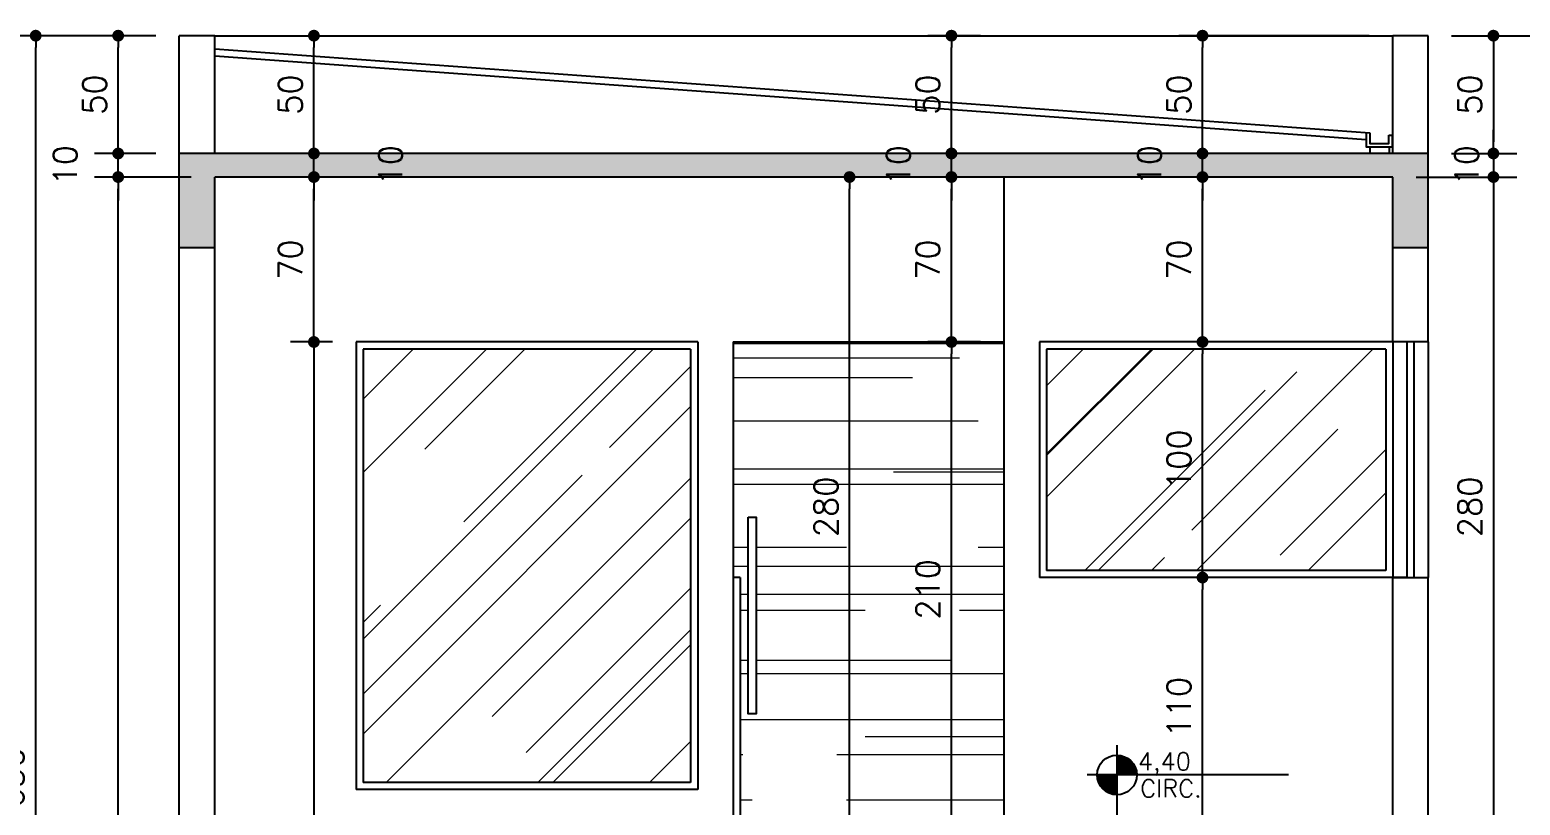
# Model space of a CAD drawing. Header units: inches. Extents: x 580771 to 672494, y 7715997 to 7829530.
# Drawn here: x 651873 to 652506, y 7721596 to 7721925 of the extents above; entities that cross this region are included whole.
import ezdxf

# ---------------------------------------------------------------- set-up
doc = ezdxf.new("R2010")
doc.units = ezdxf.units.IN
doc.header["$MEASUREMENT"] = 0
doc.header["$PDMODE"] = 2
doc.layers.add('LINHAS FINAS', color=1, linetype='Continuous', lineweight=9)
for name, color, linetype in [('NIVEL', 2, 'Continuous'), ('P01', 1, 'Continuous'), ('P02', 2, 'Continuous'), ('P06', 6, 'Continuous'), ('parede', 6, 'Continuous'), ('SIMBOLOS', 2, 'Continuous')]:
    doc.layers.add(name, color=color, linetype=linetype)
doc.styles.add('R80E50', font='romans.shx', dxfattribs={"height": 10})
doc.styles.add('ROMANS', font='romans', dxfattribs={"height": 0.2})
doc.dimstyles.new('ARQ50', dxfattribs={"dimscale": 50, "dimtxt": 10, "dimasz": 0.1, "dimexe": 0.2, "dimexo": 0.2, "dimgap": 0.1, "dimtad": 1, "dimdec": 0, "dimzin": 12, "dimdsep": 46, "dimtxsty": 'R80E50', "dimblk1": 'DOT', "dimblk2": 'DOT', "dimsah": 1, "dimcen": 0.4, "dimclrd": 15, "dimclre": 15, "dimclrt": 3, "dimadec": 0, "dimazin": 0, "dimtfac": 1, "dimtdec": 0, "dimtmove": 2, "dimatfit": 3, "dimldrblk": 'DOT', "dimfxl": 0.2, "dimtolj": 1, "dimtzin": 12, "dimarcsym": 0})

# ---------------------------------------------------------------- blocks, each defined once
blk = doc.blocks.new('*X32')
at = {"color": 0}
for p, q in [((-1683.05, 3892), (-1680, 3892)), ((-1683.05, 3891), (-1680, 3891)), ((-1683.05, 3890), (-1680, 3890)), ((-1683.05, 3889), (-1680, 3889)), ((-1683.05, 3888), (-1680, 3888)), ((-1683, 3882), (-1683, 3888)), ((-1682, 3882), (-1682, 3888)), ((-1681, 3882), (-1681, 3888)), ((-1680, 3888), (-1680, 3892.29)), ((-1680, 3882), (-1680, 3888)), ((-1680, 3888), (-1674, 3888)), ((-1680, 3887), (-1674, 3887)), ((-1680, 3886), (-1674, 3886)), ((-1679, 3888), (-1679, 3891.98)), ((-1678, 3888), (-1678, 3891.57)), ((-1677, 3888), (-1677, 3891.05)), ((-1676, 3888), (-1676, 3890.4)), ((-1675, 3888), (-1675, 3889.59)), ((-1674, 3888), (-1674, 3888.57)), ((-1674, 3882), (-1674, 3888)), ((-1674, 3888), (-1673.54, 3888)), ((-1673, 3882), (-1673, 3887.24)), ((-1695.03, 3880), (-1692, 3880)), ((-1694.93, 3879), (-1692, 3879)), ((-1694.74, 3878), (-1692, 3878)), ((-1694.47, 3877), (-1692, 3877)), ((-1692, 3876), (-1692, 3880.69)), ((-1691, 3876), (-1691, 3880.69)), ((-1690, 3876), (-1690, 3880.69)), ((-1689, 3876), (-1689, 3880.69)), ((-1688, 3876), (-1688, 3880.69)), ((-1687, 3876), (-1687, 3880.69)), ((-1686, 3876), (-1686, 3880.69)), ((-1686, 3880), (-1683.05, 3880)), ((-1686, 3879), (-1683.05, 3879)), ((-1686, 3878), (-1683.05, 3878)), ((-1686, 3877), (-1683.05, 3877)), ((-1683.05, 3882), (-1680, 3882)), ((-1683.05, 3881), (-1680, 3881)), ((-1680, 3885), (-1674, 3885)), ((-1680, 3884), (-1674, 3884)), ((-1680, 3883), (-1674, 3883)), ((-1680, 3880.69), (-1680, 3882)), ((-1680, 3882), (-1674, 3882)), ((-1679, 3880.69), (-1679, 3882)), ((-1678, 3880.69), (-1678, 3882)), ((-1677, 3880.69), (-1677, 3882)), ((-1676, 3880.69), (-1676, 3882)), ((-1675, 3880.69), (-1675, 3882)), ((-1674, 3880.69), (-1674, 3882)), ((-1674, 3882), (-1671.12, 3882)), ((-1674, 3881), (-1671.05, 3881)), ((-1672, 3882), (-1672, 3885.37)), ((-1694.1, 3876), (-1692, 3876)), ((-1694, 3875.78), (-1694, 3876)), ((-1693, 3873.98), (-1693, 3876)), ((-1692, 3872.69), (-1692, 3876)), ((-1692, 3876), (-1686, 3876)), ((-1692, 3875), (-1686, 3875)), ((-1692, 3874), (-1686, 3874)), ((-1692, 3873), (-1686, 3873)), ((-1691.33, 3872), (-1686, 3872)), ((-1690.13, 3871), (-1686, 3871)), ((-1688.51, 3870), (-1686, 3870)), ((-1688, 3869.76), (-1688, 3870)), ((-1687, 3869.36), (-1687, 3870)), ((-1686, 3870), (-1686, 3876)), ((-1686, 3876), (-1683.05, 3876)), ((-1686, 3869.06), (-1686, 3870)), ((-1686, 3870), (-1683.05, 3870)), ((-1685.77, 3869), (-1683.05, 3869)), ((-1685, 3870), (-1685, 3876)), ((-1684, 3870), (-1684, 3876))]:
    blk.add_line(p, q, dxfattribs=at)
blk = doc.blocks.new('nível corte')
at = {"layer": 'NIVEL', "color": 2, "linetype": 'Continuous'}
for p, q in [((172038.46, 10236.15), (172038.46, 10197.35)), ((172111.26, 10223.55), (172025.86, 10223.55)), ((172035.46, 10204.35), (172038.46, 10197.35)), ((172035.46, 10204.35), (172041.46, 10204.35)), ((172038.46, 10197.35), (172041.46, 10204.35))]:
    blk.add_line(p, q, dxfattribs=at)
blk.add_circle((172038.46, 10223.55), 8.4, dxfattribs=at)
blk.add_solid([(172035.46, 10204.35), (172038.46, 10197.35), (172041.46, 10204.35), (172038.46, 10197.35)], dxfattribs=at)
at = {"layer": 'NIVEL', "color": 1, "linetype": 'Continuous', "xscale": 0.7000000000116415, "yscale": 0.7000000000116415, "zscale": 0.7000000000116415}
blk.add_blockref('*X32', (173216.6, 7507.07), dxfattribs=at)
blk = doc.blocks.new('_DOT')
at = {"color": 0, "linetype": 'ByBlock'}
blk.add_line((-0.5, 0), (-1, 0), dxfattribs=at)
at = {"color": 0, "linetype": 'ByBlock', "const_width": 0.5}
blk.add_lwpolyline([(-0.25, 0, 1), (0.25, 0, 1)], format="xyb", close=True, dxfattribs=at)
blk = doc.blocks.new('*D650')
at = {"layer": 'Defpoints', "color": 0, "transparency": 16777216}
for p in [(652370.85, 7721692.93), (652451.6, 7721692.93), (652451.6, 7721582.93)]:
    blk.add_point(p, dxfattribs=at)
at = {"layer": 'NIVEL', "color": 15, "lineweight": -2, "transparency": 16777216}
for p, q in [((652441.6, 7721692.93), (652360.85, 7721692.93)), ((652370.85, 7721587.93), (652370.85, 7721687.93)), ((652441.6, 7721582.93), (652360.85, 7721582.93))]:
    blk.add_line(p, q, dxfattribs=at)
at = {"layer": 'NIVEL', "color": 15, "lineweight": -2, "transparency": 16777216, "xscale": 5, "yscale": 5, "zscale": 5}
for p, rotation in [((652370.85, 7721692.93), 90), ((652370.85, 7721582.93), 270)]:
    blk.add_blockref('_DOT', p, dxfattribs=dict(at, rotation=rotation))
at = {"layer": 'NIVEL', "color": 3, "transparency": 16777216, "insert": (652360.85, 7721637.93), "char_height": 10, "attachment_point": 5, "rotation": 90, "style": 'R80E50'}
blk.add_mtext('\\A1;110', dxfattribs=at)
blk = doc.blocks.new('*D651')
at = {"layer": 'Defpoints', "color": 0, "transparency": 16777216}
for p in [(652370.85, 7721792.93), (652451.6, 7721792.93), (652451.6, 7721692.93)]:
    blk.add_point(p, dxfattribs=at)
at = {"layer": 'NIVEL', "color": 15, "lineweight": -2, "transparency": 16777216}
for p, q in [((652441.6, 7721792.93), (652360.85, 7721792.93)), ((652370.85, 7721697.93), (652370.85, 7721787.93)), ((652441.6, 7721692.93), (652360.85, 7721692.93))]:
    blk.add_line(p, q, dxfattribs=at)
at = {"layer": 'NIVEL', "color": 15, "lineweight": -2, "transparency": 16777216, "xscale": 5, "yscale": 5, "zscale": 5}
for p, rotation in [((652370.85, 7721792.93), 90), ((652370.85, 7721692.93), 270)]:
    blk.add_blockref('_DOT', p, dxfattribs=dict(at, rotation=rotation))
at = {"layer": 'NIVEL', "color": 3, "transparency": 16777216, "insert": (652360.85, 7721742.93), "char_height": 10, "attachment_point": 5, "rotation": 90, "style": 'R80E50'}
blk.add_mtext('\\A1;100', dxfattribs=at)
blk = doc.blocks.new('*D652')
at = {"layer": 'Defpoints', "color": 0, "transparency": 16777216}
for p in [(652370.85, 7721862.93), (652451.6, 7721862.93), (652451.6, 7721792.93)]:
    blk.add_point(p, dxfattribs=at)
at = {"layer": 'NIVEL', "color": 15, "lineweight": -2, "transparency": 16777216}
for p, q in [((652441.6, 7721862.93), (652360.85, 7721862.93)), ((652370.85, 7721797.93), (652370.85, 7721857.93)), ((652441.6, 7721792.93), (652360.85, 7721792.93))]:
    blk.add_line(p, q, dxfattribs=at)
at = {"layer": 'NIVEL', "color": 15, "lineweight": -2, "transparency": 16777216, "xscale": 5, "yscale": 5, "zscale": 5}
for p, rotation in [((652370.85, 7721862.93), 90), ((652370.85, 7721792.93), 270)]:
    blk.add_blockref('_DOT', p, dxfattribs=dict(at, rotation=rotation))
at = {"layer": 'NIVEL', "color": 3, "transparency": 16777216, "insert": (652360.85, 7721827.93), "char_height": 10, "attachment_point": 5, "rotation": 90, "style": 'R80E50'}
blk.add_mtext('\\A1;70', dxfattribs=at)
blk = doc.blocks.new('*D653')
at = {"layer": 'Defpoints', "color": 0, "transparency": 16777216}
for p in [(652370.85, 7721872.93), (652451.6, 7721872.93), (652451.6, 7721862.93)]:
    blk.add_point(p, dxfattribs=at)
at = {"layer": 'NIVEL', "color": 15, "lineweight": -2, "transparency": 16777216}
for p, q in [((652370.85, 7721877.93), (652370.85, 7721882.93)), ((652441.6, 7721872.93), (652360.85, 7721872.93)), ((652370.85, 7721862.93), (652370.85, 7721872.93)), ((652441.6, 7721862.93), (652360.85, 7721862.93)), ((652370.85, 7721857.93), (652370.85, 7721852.93))]:
    blk.add_line(p, q, dxfattribs=at)
at = {"layer": 'NIVEL', "color": 15, "lineweight": -2, "transparency": 16777216, "xscale": 5, "yscale": 5, "zscale": 5}
for p, rotation in [((652370.85, 7721872.93), 270), ((652370.85, 7721862.93), 90)]:
    blk.add_blockref('_DOT', p, dxfattribs=dict(at, rotation=rotation))
at = {"layer": 'NIVEL', "color": 3, "transparency": 16777216, "insert": (652348.35, 7721867.93), "char_height": 10, "attachment_point": 5, "rotation": 90, "style": 'R80E50'}
blk.add_mtext('\\A1;10', dxfattribs=at)
blk = doc.blocks.new('*D654')
at = {"layer": 'Defpoints', "color": 0, "transparency": 16777216}
for p in [(652370.85, 7721922.93), (652451.6, 7721922.93), (652451.6, 7721872.93)]:
    blk.add_point(p, dxfattribs=at)
at = {"layer": 'NIVEL', "color": 15, "lineweight": -2, "transparency": 16777216}
for p, q in [((652441.6, 7721922.93), (652360.85, 7721922.93)), ((652370.85, 7721877.93), (652370.85, 7721917.93)), ((652441.6, 7721872.93), (652360.85, 7721872.93))]:
    blk.add_line(p, q, dxfattribs=at)
at = {"layer": 'NIVEL', "color": 15, "lineweight": -2, "transparency": 16777216, "xscale": 5, "yscale": 5, "zscale": 5}
for p, rotation in [((652370.85, 7721922.93), 90), ((652370.85, 7721872.93), 270)]:
    blk.add_blockref('_DOT', p, dxfattribs=dict(at, rotation=rotation))
at = {"layer": 'NIVEL', "color": 3, "transparency": 16777216, "insert": (652360.85, 7721897.93), "char_height": 10, "attachment_point": 5, "rotation": 90, "style": 'R80E50'}
blk.add_mtext('\\A1;50', dxfattribs=at)
blk = doc.blocks.new('*D658')
at = {"layer": 'Defpoints', "color": 0, "transparency": 16777216}
for p in [(652264.3, 7721792.93), (652286.6, 7721792.93), (652286.6, 7721582.93)]:
    blk.add_point(p, dxfattribs=at)
at = {"layer": 'NIVEL', "color": 15, "lineweight": -2, "transparency": 16777216}
for p, q in [((652276.6, 7721792.93), (652254.3, 7721792.93)), ((652264.3, 7721587.93), (652264.3, 7721787.93)), ((652276.6, 7721582.93), (652254.3, 7721582.93))]:
    blk.add_line(p, q, dxfattribs=at)
at = {"layer": 'NIVEL', "color": 15, "lineweight": -2, "transparency": 16777216, "xscale": 5, "yscale": 5, "zscale": 5}
for p, rotation in [((652264.3, 7721792.93), 90), ((652264.3, 7721582.93), 270)]:
    blk.add_blockref('_DOT', p, dxfattribs=dict(at, rotation=rotation))
at = {"layer": 'NIVEL', "color": 3, "transparency": 16777216, "insert": (652254.3, 7721687.93), "char_height": 10, "attachment_point": 5, "rotation": 90, "style": 'R80E50'}
blk.add_mtext('\\A1;210', dxfattribs=at)
blk = doc.blocks.new('*D659')
at = {"layer": 'Defpoints', "color": 0, "transparency": 16777216}
for p in [(652264.3, 7721862.93), (652286.6, 7721862.93), (652286.6, 7721792.93)]:
    blk.add_point(p, dxfattribs=at)
at = {"layer": 'NIVEL', "color": 15, "lineweight": -2, "transparency": 16777216}
for p, q in [((652276.6, 7721862.93), (652254.3, 7721862.93)), ((652264.3, 7721797.93), (652264.3, 7721857.93)), ((652276.6, 7721792.93), (652254.3, 7721792.93))]:
    blk.add_line(p, q, dxfattribs=at)
at = {"layer": 'NIVEL', "color": 15, "lineweight": -2, "transparency": 16777216, "xscale": 5, "yscale": 5, "zscale": 5}
for p, rotation in [((652264.3, 7721862.93), 90), ((652264.3, 7721792.93), 270)]:
    blk.add_blockref('_DOT', p, dxfattribs=dict(at, rotation=rotation))
at = {"layer": 'NIVEL', "color": 3, "transparency": 16777216, "insert": (652254.3, 7721827.93), "char_height": 10, "attachment_point": 5, "rotation": 90, "style": 'R80E50'}
blk.add_mtext('\\A1;70', dxfattribs=at)
blk = doc.blocks.new('*D660')
at = {"layer": 'Defpoints', "color": 0, "transparency": 16777216}
for p in [(652264.3, 7721872.93), (652286.6, 7721872.93), (652286.6, 7721862.93)]:
    blk.add_point(p, dxfattribs=at)
at = {"layer": 'NIVEL', "color": 15, "lineweight": -2, "transparency": 16777216}
for p, q in [((652264.3, 7721877.93), (652264.3, 7721882.93)), ((652276.6, 7721872.93), (652254.3, 7721872.93)), ((652264.3, 7721862.93), (652264.3, 7721872.93)), ((652276.6, 7721862.93), (652254.3, 7721862.93)), ((652264.3, 7721857.93), (652264.3, 7721852.93))]:
    blk.add_line(p, q, dxfattribs=at)
at = {"layer": 'NIVEL', "color": 15, "lineweight": -2, "transparency": 16777216, "xscale": 5, "yscale": 5, "zscale": 5}
for p, rotation in [((652264.3, 7721872.93), 270), ((652264.3, 7721862.93), 90)]:
    blk.add_blockref('_DOT', p, dxfattribs=dict(at, rotation=rotation))
at = {"layer": 'NIVEL', "color": 3, "transparency": 16777216, "insert": (652241.8, 7721867.93), "char_height": 10, "attachment_point": 5, "rotation": 90, "style": 'R80E50'}
blk.add_mtext('\\A1;10', dxfattribs=at)
blk = doc.blocks.new('*D661')
at = {"layer": 'Defpoints', "color": 0, "transparency": 16777216}
for p in [(652264.3, 7721922.93), (652286.6, 7721922.93), (652286.6, 7721872.93)]:
    blk.add_point(p, dxfattribs=at)
at = {"layer": 'NIVEL', "color": 15, "lineweight": -2, "transparency": 16777216}
for p, q in [((652276.6, 7721922.93), (652254.3, 7721922.93)), ((652264.3, 7721877.93), (652264.3, 7721917.93)), ((652276.6, 7721872.93), (652254.3, 7721872.93))]:
    blk.add_line(p, q, dxfattribs=at)
at = {"layer": 'NIVEL', "color": 15, "lineweight": -2, "transparency": 16777216, "xscale": 5, "yscale": 5, "zscale": 5}
for p, rotation in [((652264.3, 7721922.93), 90), ((652264.3, 7721872.93), 270)]:
    blk.add_blockref('_DOT', p, dxfattribs=dict(at, rotation=rotation))
at = {"layer": 'NIVEL', "color": 3, "transparency": 16777216, "insert": (652254.3, 7721897.93), "char_height": 10, "attachment_point": 5, "rotation": 90, "style": 'R80E50'}
blk.add_mtext('\\A1;50', dxfattribs=at)
blk = doc.blocks.new('*D662')
at = {"layer": 'Defpoints', "color": 0, "transparency": 16777216}
for p in [(652466.6, 7721922.93), (652466.6, 7721872.93), (652494.32, 7721872.93)]:
    blk.add_point(p, dxfattribs=at)
at = {"layer": 'NIVEL', "color": 15, "lineweight": -2, "transparency": 16777216}
for p, q in [((652476.6, 7721922.93), (652504.32, 7721922.93)), ((652494.32, 7721917.93), (652494.32, 7721877.93)), ((652476.6, 7721872.93), (652504.32, 7721872.93))]:
    blk.add_line(p, q, dxfattribs=at)
at = {"layer": 'NIVEL', "color": 15, "lineweight": -2, "transparency": 16777216, "xscale": 5, "yscale": 5, "zscale": 5}
for p, rotation in [((652494.32, 7721922.93), 90), ((652494.32, 7721872.93), 270)]:
    blk.add_blockref('_DOT', p, dxfattribs=dict(at, rotation=rotation))
at = {"layer": 'NIVEL', "color": 3, "transparency": 16777216, "insert": (652484.32, 7721897.93), "char_height": 10, "attachment_point": 5, "rotation": 90, "style": 'R80E50'}
blk.add_mtext('\\A1;50', dxfattribs=at)
blk = doc.blocks.new('*D663')
at = {"layer": 'Defpoints', "color": 0, "transparency": 16777216}
for p in [(652466.6, 7721872.93), (652451.6, 7721862.93), (652494.32, 7721862.93)]:
    blk.add_point(p, dxfattribs=at)
at = {"layer": 'NIVEL', "color": 15, "lineweight": -2, "transparency": 16777216}
for p, q in [((652494.32, 7721877.93), (652494.32, 7721882.93)), ((652476.6, 7721872.93), (652504.32, 7721872.93)), ((652494.32, 7721872.93), (652494.32, 7721862.93)), ((652461.6, 7721862.93), (652504.32, 7721862.93)), ((652494.32, 7721857.93), (652494.32, 7721852.93))]:
    blk.add_line(p, q, dxfattribs=at)
at = {"layer": 'NIVEL', "color": 15, "lineweight": -2, "transparency": 16777216, "xscale": 5, "yscale": 5, "zscale": 5}
for p, rotation in [((652494.32, 7721872.93), 270), ((652494.32, 7721862.93), 90)]:
    blk.add_blockref('_DOT', p, dxfattribs=dict(at, rotation=rotation))
at = {"layer": 'NIVEL', "color": 3, "transparency": 16777216, "insert": (652482.96, 7721867.93), "char_height": 10, "attachment_point": 5, "rotation": 90, "style": 'R80E50'}
blk.add_mtext('\\A1;10', dxfattribs=at)
blk = doc.blocks.new('*D664')
at = {"layer": 'Defpoints', "color": 0, "transparency": 16777216}
for p in [(652451.6, 7721862.93), (652466.6, 7721582.93), (652494.32, 7721582.93)]:
    blk.add_point(p, dxfattribs=at)
at = {"layer": 'NIVEL', "color": 15, "lineweight": -2, "transparency": 16777216}
for p, q in [((652461.6, 7721862.93), (652504.32, 7721862.93)), ((652494.32, 7721857.93), (652494.32, 7721587.93)), ((652476.6, 7721582.93), (652504.32, 7721582.93))]:
    blk.add_line(p, q, dxfattribs=at)
at = {"layer": 'NIVEL', "color": 15, "lineweight": -2, "transparency": 16777216, "xscale": 5, "yscale": 5, "zscale": 5}
for p, rotation in [((652494.32, 7721862.93), 90), ((652494.32, 7721582.93), 270)]:
    blk.add_blockref('_DOT', p, dxfattribs=dict(at, rotation=rotation))
at = {"layer": 'NIVEL', "color": 3, "transparency": 16777216, "insert": (652484.32, 7721722.93), "char_height": 10, "attachment_point": 5, "rotation": 90, "style": 'R80E50'}
blk.add_mtext('\\A1;280', dxfattribs=at)
blk = doc.blocks.new('*D668')
at = {"layer": 'Defpoints', "color": 0, "transparency": 16777216}
for p in [(652466.6, 7721922.93), (652466.6, 7721277.93), (652531.66, 7721277.93)]:
    blk.add_point(p, dxfattribs=at)
at = {"layer": 'NIVEL', "color": 15, "lineweight": -2, "transparency": 16777216}
for p, q in [((652476.6, 7721922.93), (652541.66, 7721922.93)), ((652531.66, 7721917.93), (652531.66, 7721282.93)), ((652476.6, 7721277.93), (652541.66, 7721277.93))]:
    blk.add_line(p, q, dxfattribs=at)
at = {"layer": 'NIVEL', "color": 15, "lineweight": -2, "transparency": 16777216, "xscale": 5, "yscale": 5, "zscale": 5}
for p, rotation in [((652531.66, 7721922.93), 90), ((652531.66, 7721277.93), 270)]:
    blk.add_blockref('_DOT', p, dxfattribs=dict(at, rotation=rotation))
at = {"layer": 'NIVEL', "color": 3, "transparency": 16777216, "insert": (652521.66, 7721600.43), "char_height": 10, "attachment_point": 5, "rotation": 90, "style": 'R80E50'}
blk.add_mtext('\\A1;645', dxfattribs=at)
blk = doc.blocks.new('*D671')
at = {"layer": 'Defpoints', "color": 0, "transparency": 16777216}
for p in [(652221.06, 7721862.93), (652286.6, 7721862.93), (652286.6, 7721582.93)]:
    blk.add_point(p, dxfattribs=at)
at = {"layer": 'NIVEL', "color": 15, "lineweight": -2, "transparency": 16777216}
for p, q in [((652276.6, 7721862.93), (652211.06, 7721862.93)), ((652221.06, 7721587.93), (652221.06, 7721857.93)), ((652276.6, 7721582.93), (652211.06, 7721582.93))]:
    blk.add_line(p, q, dxfattribs=at)
at = {"layer": 'NIVEL', "color": 15, "lineweight": -2, "transparency": 16777216, "xscale": 5, "yscale": 5, "zscale": 5}
for p, rotation in [((652221.06, 7721862.93), 90), ((652221.06, 7721582.93), 270)]:
    blk.add_blockref('_DOT', p, dxfattribs=dict(at, rotation=rotation))
at = {"layer": 'NIVEL', "color": 3, "transparency": 16777216, "insert": (652211.06, 7721722.93), "char_height": 10, "attachment_point": 5, "rotation": 90, "style": 'R80E50'}
blk.add_mtext('\\A1;280', dxfattribs=at)
blk = doc.blocks.new('*D673')
at = {"layer": 'Defpoints', "color": 0, "transparency": 16777216}
for p in [(651910.65, 7721862.93), (651951.6, 7721862.93), (651951.6, 7721292.93)]:
    blk.add_point(p, dxfattribs=at)
at = {"layer": 'NIVEL', "color": 15, "lineweight": -2, "transparency": 16777216}
for p, q in [((651941.6, 7721862.93), (651900.65, 7721862.93)), ((651910.65, 7721297.93), (651910.65, 7721857.93)), ((651941.6, 7721292.93), (651900.65, 7721292.93))]:
    blk.add_line(p, q, dxfattribs=at)
at = {"layer": 'NIVEL', "color": 15, "lineweight": -2, "transparency": 16777216, "xscale": 5, "yscale": 5, "zscale": 5}
for p, rotation in [((651910.65, 7721862.93), 90), ((651910.65, 7721292.93), 270)]:
    blk.add_blockref('_DOT', p, dxfattribs=dict(at, rotation=rotation))
at = {"layer": 'NIVEL', "color": 3, "transparency": 16777216, "insert": (651900.65, 7721577.93), "char_height": 10, "attachment_point": 5, "rotation": 90, "style": 'R80E50'}
blk.add_mtext('\\A1;570', dxfattribs=at)
blk = doc.blocks.new('*D674')
at = {"layer": 'Defpoints', "color": 0, "transparency": 16777216}
for p in [(651910.65, 7721872.93), (651936.6, 7721872.93), (651951.6, 7721862.93)]:
    blk.add_point(p, dxfattribs=at)
at = {"layer": 'NIVEL', "color": 15, "lineweight": -2, "transparency": 16777216}
for p, q in [((651910.65, 7721877.93), (651910.65, 7721882.93)), ((651926.6, 7721872.93), (651900.65, 7721872.93)), ((651910.65, 7721862.93), (651910.65, 7721872.93)), ((651941.6, 7721862.93), (651900.65, 7721862.93)), ((651910.65, 7721857.93), (651910.65, 7721852.93))]:
    blk.add_line(p, q, dxfattribs=at)
at = {"layer": 'NIVEL', "color": 15, "lineweight": -2, "transparency": 16777216, "xscale": 5, "yscale": 5, "zscale": 5}
for p, rotation in [((651910.65, 7721872.93), 270), ((651910.65, 7721862.93), 90)]:
    blk.add_blockref('_DOT', p, dxfattribs=dict(at, rotation=rotation))
at = {"layer": 'NIVEL', "color": 3, "transparency": 16777216, "insert": (651888.15, 7721867.93), "char_height": 10, "attachment_point": 5, "rotation": 90, "style": 'R80E50'}
blk.add_mtext('\\A1;10', dxfattribs=at)
blk = doc.blocks.new('*D675')
at = {"layer": 'Defpoints', "color": 0, "transparency": 16777216}
for p in [(651910.65, 7721922.93), (651936.6, 7721922.93), (651936.6, 7721872.93)]:
    blk.add_point(p, dxfattribs=at)
at = {"layer": 'NIVEL', "color": 15, "lineweight": -2, "transparency": 16777216}
for p, q in [((651926.6, 7721922.93), (651900.65, 7721922.93)), ((651910.65, 7721877.93), (651910.65, 7721917.93)), ((651926.6, 7721872.93), (651900.65, 7721872.93))]:
    blk.add_line(p, q, dxfattribs=at)
at = {"layer": 'NIVEL', "color": 15, "lineweight": -2, "transparency": 16777216, "xscale": 5, "yscale": 5, "zscale": 5}
for p, rotation in [((651910.65, 7721922.93), 90), ((651910.65, 7721872.93), 270)]:
    blk.add_blockref('_DOT', p, dxfattribs=dict(at, rotation=rotation))
at = {"layer": 'NIVEL', "color": 3, "transparency": 16777216, "insert": (651900.65, 7721897.93), "char_height": 10, "attachment_point": 5, "rotation": 90, "style": 'R80E50'}
blk.add_mtext('\\A1;50', dxfattribs=at)
blk = doc.blocks.new('*D676')
at = {"layer": 'Defpoints', "color": 0, "transparency": 16777216}
for p in [(651875.64, 7721922.93), (651936.6, 7721922.93), (651936.6, 7721292.93)]:
    blk.add_point(p, dxfattribs=at)
at = {"layer": 'NIVEL', "color": 15, "lineweight": -2, "transparency": 16777216}
for p, q in [((651926.6, 7721922.93), (651865.64, 7721922.93)), ((651875.64, 7721297.93), (651875.64, 7721917.93)), ((651926.6, 7721292.93), (651865.64, 7721292.93))]:
    blk.add_line(p, q, dxfattribs=at)
at = {"layer": 'NIVEL', "color": 15, "lineweight": -2, "transparency": 16777216, "xscale": 5, "yscale": 5, "zscale": 5}
for p, rotation in [((651875.64, 7721922.93), 90), ((651875.64, 7721292.93), 270)]:
    blk.add_blockref('_DOT', p, dxfattribs=dict(at, rotation=rotation))
at = {"layer": 'NIVEL', "color": 3, "transparency": 16777216, "insert": (651865.64, 7721607.93), "char_height": 10, "attachment_point": 5, "rotation": 90, "style": 'R80E50'}
blk.add_mtext('\\A1;630', dxfattribs=at)
blk = doc.blocks.new('*D677')
at = {"layer": 'Defpoints', "color": 0, "transparency": 16777216}
for p in [(652011.6, 7721792.93), (651993.72, 7721292.93), (652011.6, 7721292.93)]:
    blk.add_point(p, dxfattribs=at)
at = {"layer": 'NIVEL', "color": 15, "lineweight": -2, "transparency": 16777216}
for p, q in [((652001.6, 7721792.93), (651983.72, 7721792.93)), ((651993.72, 7721787.93), (651993.72, 7721297.93)), ((652001.6, 7721292.93), (651983.72, 7721292.93))]:
    blk.add_line(p, q, dxfattribs=at)
at = {"layer": 'NIVEL', "color": 15, "lineweight": -2, "transparency": 16777216, "xscale": 5, "yscale": 5, "zscale": 5}
for p, rotation in [((651993.72, 7721792.93), 90), ((651993.72, 7721292.93), 270)]:
    blk.add_blockref('_DOT', p, dxfattribs=dict(at, rotation=rotation))
at = {"layer": 'NIVEL', "color": 3, "transparency": 16777216, "insert": (651983.72, 7721542.93), "char_height": 10, "attachment_point": 5, "rotation": 90, "style": 'R80E50'}
blk.add_mtext('\\A1;500', dxfattribs=at)
blk = doc.blocks.new('*D678')
at = {"layer": 'Defpoints', "color": 0, "transparency": 16777216}
for p in [(651993.72, 7721862.93), (651993.72, 7721862.93), (652011.6, 7721792.93)]:
    blk.add_point(p, dxfattribs=at)
at = {"layer": 'NIVEL', "color": 15, "lineweight": -2, "transparency": 16777216}
for p, q in [((652003.72, 7721862.93), (652003.72, 7721862.93)), ((651993.72, 7721797.93), (651993.72, 7721857.93)), ((652001.6, 7721792.93), (651983.72, 7721792.93))]:
    blk.add_line(p, q, dxfattribs=at)
at = {"layer": 'NIVEL', "color": 15, "lineweight": -2, "transparency": 16777216, "xscale": 5, "yscale": 5, "zscale": 5}
for p, rotation in [((651993.72, 7721862.93), 90), ((651993.72, 7721792.93), 270)]:
    blk.add_blockref('_DOT', p, dxfattribs=dict(at, rotation=rotation))
at = {"layer": 'NIVEL', "color": 3, "transparency": 16777216, "insert": (651983.72, 7721827.93), "char_height": 10, "attachment_point": 5, "rotation": 90, "style": 'R80E50'}
blk.add_mtext('\\A1;70', dxfattribs=at)
blk = doc.blocks.new('*D679')
at = {"layer": 'Defpoints', "color": 0, "transparency": 16777216}
for p in [(651993.72, 7721872.93), (651993.72, 7721872.93), (651993.72, 7721862.93)]:
    blk.add_point(p, dxfattribs=at)
at = {"layer": 'NIVEL', "color": 15, "lineweight": -2, "transparency": 16777216}
for p, q in [((651993.72, 7721877.93), (651993.72, 7721882.93)), ((651993.72, 7721862.93), (651993.72, 7721872.93)), ((652003.72, 7721872.93), (652003.72, 7721872.93)), ((652003.72, 7721862.93), (652003.72, 7721862.93)), ((651993.72, 7721857.93), (651993.72, 7721852.93))]:
    blk.add_line(p, q, dxfattribs=at)
at = {"layer": 'NIVEL', "color": 15, "lineweight": -2, "transparency": 16777216, "xscale": 5, "yscale": 5, "zscale": 5}
for p, rotation in [((651993.72, 7721872.93), 270), ((651993.72, 7721862.93), 90)]:
    blk.add_blockref('_DOT', p, dxfattribs=dict(at, rotation=rotation))
at = {"layer": 'NIVEL', "color": 3, "transparency": 16777216, "insert": (652026.22, 7721867.93), "char_height": 10, "attachment_point": 5, "rotation": 90, "style": 'R80E50'}
blk.add_mtext('\\A1;10', dxfattribs=at)
blk = doc.blocks.new('*D680')
at = {"layer": 'Defpoints', "color": 0, "transparency": 16777216}
for p in [(651951.6, 7721922.93), (651993.72, 7721922.93), (651993.72, 7721872.93)]:
    blk.add_point(p, dxfattribs=at)
at = {"layer": 'NIVEL', "color": 15, "lineweight": -2, "transparency": 16777216}
for p, q in [((651961.6, 7721922.93), (652003.72, 7721922.93)), ((651993.72, 7721877.93), (651993.72, 7721917.93)), ((652003.72, 7721872.93), (652003.72, 7721872.93))]:
    blk.add_line(p, q, dxfattribs=at)
at = {"layer": 'NIVEL', "color": 15, "lineweight": -2, "transparency": 16777216, "xscale": 5, "yscale": 5, "zscale": 5}
for p, rotation in [((651993.72, 7721922.93), 90), ((651993.72, 7721872.93), 270)]:
    blk.add_blockref('_DOT', p, dxfattribs=dict(at, rotation=rotation))
at = {"layer": 'NIVEL', "color": 3, "transparency": 16777216, "insert": (651983.72, 7721897.93), "char_height": 10, "attachment_point": 5, "rotation": 90, "style": 'R80E50'}
blk.add_mtext('\\A1;50', dxfattribs=at)

msp = doc.modelspace()

# ---------------------------------------------------------------- hatches: boundary and pattern name
at = {"layer": 'LINHAS FINAS'}
h = msp.add_hatch(dxfattribs=at)
h.set_pattern_fill('AR-RROOF', color=256, scale=40, style=0)
h.set_pattern_definition([(0, (-24488.375, -31702.252), (88, 40), [600, -80, 200, -40]), (0, (-24435.175, -31682.25), (-40, 53.2), [120, -13.2, 240, -30]), (0, (-24468.375, -31668.252), (208, 26.8), [320, -56, 160, -40])])
h.paths.add_polyline_path([(652286.602, 7721792.928), (652171.602, 7721792.928), (652171.602, 7721692.928), (652174.602, 7721692.928), (652174.602, 7721582.928), (652286.602, 7721582.928)])
h.paths.add_polyline_path([(652181.399, 7721635.032), (652177.972, 7721635.032), (652177.972, 7721718.626), (652181.399, 7721718.626)], flags=16)
h.paths.add_polyline_path([(652286.602, 7721502.928), (652171.602, 7721502.928), (652171.602, 7721363.157), (652177.972, 7721362.914), (652177.972, 7721428.626), (652181.399, 7721428.626), (652181.399, 7721362.784), (652286.602, 7721358.773)])
h.paths.add_polyline_path([(652286.602, 7721358.773), (652181.399, 7721362.784), (652181.399, 7721345.032), (652177.972, 7721345.032), (652177.972, 7721362.914), (652171.602, 7721363.157), (652171.602, 7721292.928), (652286.602, 7721292.928)])
h.paths.add_polyline_path([(652249.303, 7721568.047), (652249.303, 7721587.809), (652234.303, 7721587.809), (652234.303, 7721568.047)], flags=9)
h.paths.add_polyline_path([(652261.803, 7721672.571), (652261.803, 7721703.286), (652246.803, 7721703.286), (652246.803, 7721672.571)], flags=24)
h.paths.add_polyline_path([(652206.059, 7721568.047), (652206.059, 7721587.809), (652191.059, 7721587.809), (652191.059, 7721568.047)], flags=9)
h.paths.add_polyline_path([(652218.559, 7721707.571), (652218.559, 7721738.286), (652203.559, 7721738.286), (652203.559, 7721707.571)], flags=24)
h.paths.add_polyline_path([(652261.803, 7721382.571), (652261.803, 7721413.286), (652246.803, 7721413.286), (652246.803, 7721382.571)], flags=24)
h.paths.add_polyline_path([(652218.559, 7721417.571), (652218.559, 7721448.286), (652203.559, 7721448.286), (652203.559, 7721417.571)], flags=24)
h = msp.add_hatch(dxfattribs=at)
h.set_pattern_fill('AR-RROOF', color=256, scale=50, angle=45, style=0)
h.set_pattern_definition([(45, (-24488.375, -31702.25), (42.42640687, 113.137085), [750, -100, 250, -50]), (45, (-24459.03, -31637.55), (-82.37794, 11.6672619), [150, -16.5, 300, -37.5]), (45, (-24500.75, -31654.522), (160.15968594, 207.53584028), [400, -70, 200, -50])])
h.paths.add_polyline_path([(652448.602, 7721789.928), (652304.602, 7721789.928), (652304.602, 7721695.928), (652448.602, 7721695.928)])
h.paths.add_polyline_path([(653148.602, 7721789.928), (653004.602, 7721789.928), (653004.602, 7721695.928), (653148.602, 7721695.928)])
h.paths.add_polyline_path([(653151.602, 7721499.928), (653134.602, 7721499.928), (653134.602, 7721326.492), (653151.602, 7721325.845)])
h.paths.add_polyline_path([(653151.602, 7721325.845), (653134.602, 7721326.492), (653134.602, 7721292.928), (653151.602, 7721292.928)])
h.paths.add_polyline_path([(652153.602, 7721545.634), (652051.602, 7721487.634), (652051.602, 7721367.732), (652153.602, 7721363.844)])
h.paths.add_polyline_path([(652014.602, 7721355.941), (652014.602, 7721295.928), (652120.142, 7721295.928)])
h.paths.add_polyline_path([(652153.602, 7721363.844), (652051.602, 7721367.732), (652051.602, 7721344.105), (652081.602, 7721344.105), (652081.602, 7721327.046), (652111.602, 7721327.046), (652111.602, 7721309.039), (652141.602, 7721309.039), (652141.602, 7721295.928), (652153.602, 7721295.928)])
h.paths.add_polyline_path([(652451.602, 7721499.928), (652434.602, 7721499.928), (652434.602, 7721353.131), (652451.602, 7721352.483)])
h.paths.add_polyline_path([(652451.602, 7721352.483), (652434.602, 7721353.131), (652434.602, 7721292.928), (652451.602, 7721292.928)])
h.paths.add_polyline_path([(652368.349, 7721728.286), (652368.349, 7721757.571), (652353.349, 7721757.571), (652353.349, 7721728.286)], flags=24)
h.paths.add_polyline_path([(652037.466, 7721500.873), (652052.288, 7721500.873), (652052.288, 7721512.123), (652037.466, 7721512.123)], flags=24)
h.paths.add_polyline_path([(652067.466, 7721517.932), (652082.645, 7721517.932), (652082.645, 7721529.182), (652067.466, 7721529.182)], flags=24)
h.paths.add_polyline_path([(652095.795, 7721537.922), (652110.616, 7721537.922), (652110.616, 7721549.172), (652095.795, 7721549.172)], flags=24)
h.paths.add_polyline_path([(652125.795, 7721554.981), (652140.616, 7721554.981), (652140.616, 7721566.231), (652125.795, 7721566.231)], flags=24)
h.paths.add_polyline_path([(652110.704, 7721362.095), (652110.704, 7721513.762), (652093.799, 7721513.762), (652093.799, 7721362.095)], flags=9)
h.paths.add_polyline_path([(652142.572, 7721293.137), (652156.322, 7721293.137), (652156.322, 7721304.387), (652142.572, 7721304.387)], flags=9)
h.paths.add_polyline_path([(652113.46, 7721312.558), (652129.352, 7721312.558), (652129.352, 7721323.808), (652113.46, 7721323.808)], flags=24)
h.paths.add_polyline_path([(652082.199, 7721328.41), (652098.092, 7721328.41), (652098.092, 7721339.66), (652082.199, 7721339.66)], flags=24)
h.paths.add_polyline_path([(652050.799, 7721346.177), (652067.049, 7721346.177), (652067.049, 7721357.427), (652050.799, 7721357.427)], flags=9)
h.paths.add_polyline_path([(652153.602, 7721569.928), (652014.602, 7721569.928), (652014.602, 7721497.634), (652051.602, 7721497.634), (652051.602, 7721514.693), (652081.602, 7721514.693), (652081.602, 7721531.752), (652111.602, 7721531.752), (652111.602, 7721548.811), (652141.602, 7721548.811), (652141.602, 7721565.87), (652153.602, 7721565.87)])
h.paths.add_polyline_path([(652014.602, 7721605.928), (652153.602, 7721605.928), (652153.602, 7721789.928), (652014.602, 7721789.928)])
at = {"layer": 'P01'}
h = msp.add_hatch(dxfattribs=at)
h.set_pattern_fill('AR-CONC', color=256, scale=2)
h.set_pattern_definition([(50, (-24488.375, -31702.252), (14.345203652, -1.2550427), [1.5, -16.5]), (355, (-24488.375, -31702.252), (-2.775026672, 15.043842674), [1.2, -13.2]), (100.45144446, (-24487.18, -31702.357), (11.570176935, 13.78879982), [1.27480384, -14.02284224]), (46.1842, (-24488.375, -31698.252), (21.344826613, -3.310385616), [2.25, -24.75]), (96.6356355, (-24486.596, -31698.528), (18.693238913, 19.482372015), [1.91220684, -21.0342752]), (351.184164, (-24488.375, -31698.252), (18.6932389, 19.482372005), [1.8, -19.80000002]), (21, (-24486.375, -31699.252), (11.938141042, -8.052377813), [1.5, -16.5]), (326, (-24486.375, -31699.252), (4.866306638, 14.5030009), [1.2, -13.2]), (71.45144474, (-24485.38, -31699.923), (16.804447535, 6.450623056), [1.2748038, -14.02284224]), (37.5, (-24488.375, -31702.252), (0.2431971063, 6.6578770766), [0, -13.04, 0, -13.4, 0, -13.25]), (7.5, (-24488.375, -31702.252), (5.261390749, 7.8882342376), [0, -7.64, 0, -12.74, 0, -5.05]), (327.5, (-24492.835, -31702.252), (10.6764487234, -0.4510974347), [0, -5, 0, -15.6, 0, -20.7]), (317.5, (-24494.835, -31702.252), (11.663723387, 2.002099647), [0, -6.5, 0, -10.36, 0, -14.7])])
h.paths.add_polyline_path([(652466.602, 7721872.928), (651936.602, 7721872.928), (651936.602, 7721832.928), (651951.602, 7721832.928), (651951.602, 7721862.928), (652451.602, 7721862.928), (652451.602, 7721832.928), (652466.602, 7721832.928)])
h.paths.add_polyline_path([(653166.602, 7721872.928), (652636.602, 7721872.928), (652636.602, 7721832.928), (652651.602, 7721832.928), (652651.602, 7721862.928), (653151.602, 7721862.928), (653151.602, 7721832.928), (653166.602, 7721832.928)])
h.paths.add_polyline_path([(652861.173, 7721858.047), (652861.173, 7721877.809), (652846.173, 7721877.809), (652846.173, 7721858.047)], flags=9)

# ---------------------------------------------------------------- linework, layer by layer
at = {"layer": 'NIVEL'}
msp.add_line((651951.602, 7721922.928), (652451.602, 7721922.928), dxfattribs=at)
at = {"layer": 'P01'}
for p, q in [((652011.602, 7721792.928), (652011.602, 7721602.928)), ((652156.602, 7721792.928), (652011.602, 7721792.928)), ((652156.602, 7721792.928), (652156.602, 7721602.928)), ((652171.602, 7721792.928), (652171.602, 7721692.928)), ((652171.602, 7721792.928), (652286.602, 7721792.928)), ((652301.602, 7721792.928), (652301.602, 7721692.928)), ((652451.602, 7721792.928), (652301.602, 7721792.928)), ((652451.602, 7721792.928), (652451.602, 7721692.928)), ((652466.602, 7721792.928), (652466.602, 7721692.928)), ((652014.602, 7721789.928), (652014.602, 7721605.928)), ((652153.602, 7721789.928), (652014.602, 7721789.928)), ((652153.602, 7721789.928), (652153.602, 7721605.928)), ((652304.602, 7721789.928), (652304.602, 7721695.928)), ((652448.602, 7721789.928), (652304.602, 7721789.928)), ((652448.602, 7721789.928), (652448.602, 7721695.928)), ((652457.602, 7721692.928), (652301.602, 7721692.928)), ((652448.602, 7721695.928), (652304.602, 7721695.928)), ((652156.602, 7721602.928), (652011.602, 7721602.928)), ((652153.602, 7721605.928), (652014.602, 7721605.928))]:
    msp.add_line(p, q, dxfattribs=at)
msp.add_lwpolyline([(652177.972, 7721718.626), (652181.399, 7721718.626), (652181.399, 7721635.032), (652177.972, 7721635.032)], close=True, dxfattribs=at)
at = {"layer": 'P02'}
for p, q in [((652286.602, 7721862.928), (652286.602, 7721582.928)), ((652457.602, 7721792.928), (652457.602, 7721692.928)), ((652460.602, 7721792.928), (652460.602, 7721692.928)), ((652174.602, 7721692.928), (652171.602, 7721692.928)), ((652171.602, 7721692.928), (652171.602, 7721582.928)), ((652174.602, 7721692.928), (652174.602, 7721582.928))]:
    msp.add_line(p, q, dxfattribs=at)
at = {"layer": 'parede'}
for p, q in [((651936.602, 7721232.134), (651936.602, 7721922.928)), ((651951.602, 7721922.928), (651936.602, 7721922.928)), ((651951.602, 7721872.928), (651951.602, 7721922.928)), ((652451.602, 7721872.928), (652451.602, 7721922.928)), ((652466.602, 7721922.928), (652451.602, 7721922.928)), ((652466.602, 7721792.928), (652466.602, 7721922.928)), ((652466.602, 7721872.928), (651936.602, 7721872.928)), ((651951.602, 7721292.928), (651951.602, 7721862.928)), ((652451.602, 7721862.928), (651951.602, 7721862.928)), ((652451.602, 7721792.928), (652451.602, 7721862.928)), ((651951.602, 7721832.928), (651936.602, 7721832.928)), ((652466.602, 7721832.928), (652451.602, 7721832.928)), ((652466.602, 7721792.928), (652451.602, 7721792.928)), ((652451.602, 7721582.928), (652451.602, 7721692.928)), ((652451.602, 7721692.928), (652466.602, 7721692.928)), ((652466.602, 7721502.928), (652466.602, 7721692.928))]:
    msp.add_line(p, q, dxfattribs=at)
at = {"layer": 'SIMBOLOS', "color": 2}
for p, q in [((651951.602, 7721917.319), (652441.8, 7721881.726)), ((651951.602, 7721914.311), (652440.3, 7721878.827)), ((652449.987, 7721880.689), (652451.487, 7721880.689))]:
    msp.add_line(p, q, dxfattribs=at)
for points in [[(652440.3, 7721881.808), (652440.3, 7721875.702), (652451.487, 7721875.702), (652451.487, 7721880.689)], [(652441.8, 7721881.726), (652441.8, 7721877.202), (652449.987, 7721877.202), (652449.987, 7721880.689)]]:
    msp.add_lwpolyline(points, dxfattribs=at)
msp.add_lwpolyline([(652442, 7721875.717), (652450.102, 7721875.717), (652450.102, 7721872.928), (652442, 7721872.928)], close=True, dxfattribs=at)

# ---------------------------------------------------------------- block references
at = {"layer": 'P06'}
msp.add_blockref('nível corte', (480296.086, 7711385.583), dxfattribs=at)

# ---------------------------------------------------------------- texts
at = {"layer": 'NIVEL', "style": 'ROMANS'}
for s, p in [('4,40', (652343.438, 7721611.136)), ('CIRC.', (652344.48, 7721599.689))]:
    msp.add_text(s, height=7.5, dxfattribs=at).set_placement(p)

# ---------------------------------------------------------------- dimensions: what is measured, and where the dimension line sits
at = {"layer": 'NIVEL', "color": 4}
for base, p1, p2, picture, middle in [((651875.64, 7721922.928), (651936.602, 7721292.928), (651936.602, 7721922.928), '*D676', (651865.64, 7721607.928)), ((651910.647, 7721922.928), (651936.602, 7721872.928), (651936.602, 7721922.928), '*D675', (651900.647, 7721897.928)), ((651993.717, 7721922.928), (651993.717, 7721872.928), (651951.602, 7721922.928), '*D680', (651983.717, 7721897.928)), ((652264.303, 7721922.928), (652286.602, 7721872.928), (652286.602, 7721922.928), '*D661', (652254.303, 7721897.928)), ((652370.849, 7721922.928), (652451.602, 7721872.928), (652451.602, 7721922.928), '*D654', (652360.849, 7721897.928)), ((652494.324, 7721872.928), (652466.602, 7721922.928), (652466.602, 7721872.928), '*D662', (652484.324, 7721897.928)), ((652531.658, 7721277.928), (652466.602, 7721922.928), (652466.602, 7721277.928), '*D668', (652521.658, 7721600.428)), ((651910.647, 7721872.928), (651951.602, 7721862.928), (651936.602, 7721872.928), '*D674', (651888.147, 7721867.928)), ((651993.717, 7721872.928), (651993.717, 7721862.928), (651993.717, 7721872.928), '*D679', (652026.217, 7721867.928)), ((652264.303, 7721872.928), (652286.602, 7721862.928), (652286.602, 7721872.928), '*D660', (652241.803, 7721867.928)), ((652370.849, 7721872.928), (652451.602, 7721862.928), (652451.602, 7721872.928), '*D653', (652348.349, 7721867.928)), ((651910.647, 7721862.928), (651951.602, 7721292.928), (651951.602, 7721862.928), '*D673', (651900.647, 7721577.928)), ((651993.717, 7721862.928), (652011.602, 7721792.928), (651993.717, 7721862.928), '*D678', (651983.717, 7721827.928)), ((652221.059, 7721862.928), (652286.602, 7721582.928), (652286.602, 7721862.928), '*D671', (652211.059, 7721722.928)), ((652264.303, 7721862.928), (652286.602, 7721792.928), (652286.602, 7721862.928), '*D659', (652254.303, 7721827.928)), ((652370.849, 7721862.928), (652451.602, 7721792.928), (652451.602, 7721862.928), '*D652', (652360.849, 7721827.928)), ((652494.324, 7721582.928), (652451.602, 7721862.928), (652466.602, 7721582.928), '*D664', (652484.324, 7721722.928)), ((651993.717, 7721292.928), (652011.602, 7721792.928), (652011.602, 7721292.928), '*D677', (651983.717, 7721542.928)), ((652264.303, 7721792.928), (652286.602, 7721582.928), (652286.602, 7721792.928), '*D658', (652254.303, 7721687.928)), ((652370.849, 7721792.928), (652451.602, 7721692.928), (652451.602, 7721792.928), '*D651', (652360.849, 7721742.928)), ((652370.849, 7721692.928), (652451.602, 7721582.928), (652451.602, 7721692.928), '*D650', (652360.849, 7721637.928))]:
    dim = msp.add_linear_dim(base=base, p1=p1, p2=p2, angle=90, dimstyle='ARQ50', dxfattribs=at)
    dim.commit()
    dim.dimension.update_dxf_attribs({"geometry": picture, "text_midpoint": middle})
dim = msp.add_linear_dim(base=(652494.324, 7721862.928), p1=(652466.602, 7721872.928), p2=(652451.602, 7721862.928), angle=90, dimstyle='ARQ50', dxfattribs=at)
dim.commit()
dim.dimension.update_dxf_attribs({"geometry": '*D663', "text_midpoint": (652482.963, 7721867.928), "dimtype": 160})

doc.saveas('drawing.dxf')
